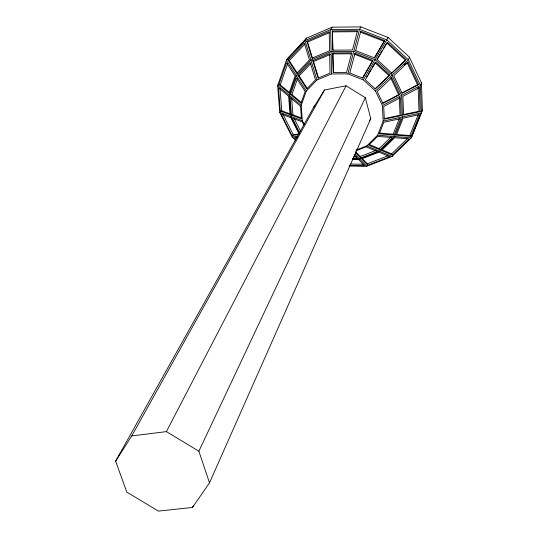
<?xml version="1.0" encoding="UTF-8"?>
<svg xmlns="http://www.w3.org/2000/svg" width="538" height="538" viewBox="0 0 538 538"><rect width="100%" height="100%" fill="white"/><g stroke="black" fill="none" stroke-linecap="round" stroke-linejoin="round"><path stroke-width="0.81" d="M304.172 124.365L302.316 120.66L301.219 105.327L306.337 91.03L316.969 79.98L331.563 73.928L347.864 73.888L359.532 29.301L360.863 26.9L388.106 37.465L409.425 57.183L421.436 82.798L422.384 110.149L411.341 137.849L392.094 156.471L366.708 166.235L349.068 166.027M349.774 73.141L354.959 53.43L372.881 60.397L362.605 78.144M355.638 50.686L360.742 31.291L384.609 40.552L374.502 58.017M360.742 31.291L360.473 32.172L384.314 41.426M354.959 53.43L354.697 54.298L372.592 61.251M278.872 84.748L286.519 62.717L295.106 75.986L289.034 93.235L278.872 84.748L280.271 84.883L289.807 92.839M280.271 84.883L287.648 63.659M290.52 94.473L296.357 77.916L305.16 91.527L300.984 103.215L290.52 94.473L291.932 94.614L301.791 102.832M291.932 94.614L297.494 78.851M421.436 82.798L420.434 85.481L421.389 112.946L383.143 121.043L377.609 135.22L366.748 145.906L356.075 150.075M392.653 154.984L392.094 156.471L366.748 145.906M379.021 133.068L393.144 134.191L399.317 118.609M394.213 135.031L400.709 118.663L383.802 122.254L379.27 133.848L394.213 135.031L393.144 134.191M396.076 134.426L409.808 135.522L418.234 114.594M410.877 136.349L419.633 114.641L403.117 118.152L396.338 135.199L410.877 136.349L409.808 135.522M422.384 110.149L411.341 137.849L377.609 135.22M409.425 57.183L408.349 59.745L375.463 91.043L382.417 105.522L383.143 121.043M314.649 105.488L115.616 461.18L126.827 492.122L158.414 511.1L192.49 507.448L209.504 482.835L370.769 118.669L365.342 97.734L346.095 85.777L324.522 89.974L313.425 107.667M192.49 507.448L193.176 505.915M209.504 482.835L198.872 451.227L365.342 97.734M388.106 37.465L363.311 79.906L375.463 91.043M115.616 461.18L131.743 435.935L166.397 431.61L346.095 85.777M131.743 435.935L324.522 89.974M366.674 76.826L367.508 75.414M368.335 74.009L371.24 69.079M372.074 67.674L374.979 62.744L389.028 75.67L389.774 75.105L375.706 62.159L365.322 79.779L375.262 88.891L389.774 75.105M376.889 59.503L379.868 54.452M380.722 53.006L382 50.841M383.278 48.676L386.257 43.625M372.881 60.397L362.471 78.01L349.828 73.081M384.609 40.552L374.367 57.882L355.692 50.626M360.863 26.9L332.148 27.182L330.668 29.577L331.563 73.928M278.509 84.271L277.655 85.582L279.753 112.449L292.147 136.968L295.806 140.263M369.404 120.768L370.769 118.669M332.148 27.182L306.573 38.124L304.972 40.558L286.411 60.31L277.655 85.582L301.219 105.327M306.573 38.124L288.099 57.795L286.411 60.31L306.337 91.03M288.079 60.128L304.266 42.919L309.444 59.967L296.694 73.383L288.079 60.128L289.242 60.686L297.413 73.235M289.242 60.686L304.871 44.089M297.951 75.313L310.197 62.448L315.483 79.859L306.788 88.904L297.951 75.313L299.121 75.865L307.521 88.777M299.121 75.865L310.809 63.598M369.384 144.534L379.129 148.629L391.113 136.914M379.922 149.86L392.525 137.56L377.575 136.41L368.685 145.152L379.922 149.86L379.129 148.629M381.449 149.598L391.624 153.875L407.192 138.791M392.417 155.085L409.196 138.844L394.643 137.721L381.516 150.526L392.417 155.085L391.624 153.875M391.725 77.734L377.232 91.541L382.921 103.383L399.714 94.553L391.725 77.734L390.675 77.889M408.033 62.193L393.789 75.764L402.108 93.289L418.564 84.627L408.033 62.193L406.977 62.361L417.508 84.775L418.564 84.627M375.134 88.871L389.028 75.67M391.099 73.699L406.109 59.577L387.414 42.307L377.192 59.644L391.846 73.134L406.109 59.577M404.011 65.185L405.793 63.491M299.35 134.52L290.863 117.667L281.152 114.117L291.959 135.502L293.264 134.702L299.027 133.935M382.417 105.522L420.434 85.481L408.349 59.745L386.916 39.926L359.532 29.301L330.668 29.577L304.972 40.558L316.969 79.98M419.31 87.687L402.875 96.369L403.628 115.119L420.158 111.635L419.31 87.687L418.14 87.351M382.612 103.128L398.658 94.688L399.714 94.553M401.772 93.054L417.508 84.775M306.808 41.15L329.209 31.581L329.586 50.787L312.013 58.198L306.808 41.15L307.575 42.004L312.544 58.265M307.575 42.004L329.189 32.778M312.766 60.673L329.639 53.578L330.023 73.134L318.086 78.091L312.766 60.673L313.54 61.52L318.617 78.131M313.54 61.52L330.393 54.432M356.438 150.593L366.069 146.834L377.333 151.514L360.621 157.99L355.383 152.644M355.578 151.743L360.238 156.511L376.183 150.317M362.269 158.589L367.34 163.774L387.932 155.832M367.716 165.233L389.848 156.713L378.934 152.18L361.529 158.918L367.716 165.233L367.34 163.774M291.441 115.193L301.468 118.817L300.574 106.275L290.123 97.506L291.441 115.193L292.907 114.85L301.408 117.909M280.318 111.171L290.022 114.675L288.644 96.255L278.496 87.741L280.318 111.171L281.764 110.835L289.989 113.794M383.944 118.656L400.057 115.267L401.22 115.623L400.48 97.634L383.715 106.484L384.3 119.187L401.22 115.623M403.251 114.594L418.994 111.279L420.158 111.635M291.959 135.502L298.529 134.628M292.147 136.968L297.527 136.269M297.158 137.56L293.862 137.977L295.739 139.665M332.349 30.935L357.508 30.7L352.437 50.021L332.746 50.142L332.349 30.935L332.988 50.263M332.605 31.903L357.743 31.675M332.807 52.939L351.704 52.825L346.546 72.469L333.21 72.502L332.807 52.939L333.459 72.63M333.069 53.887L351.946 53.787M353.466 156.935L356.795 156.968M352.531 158.495L357.528 158.542L354.011 154.984M352.296 158.945L359.606 159.026L379.62 151.272L394.704 136.551L402.491 116.948L401.61 95.401L392.047 75.259L375.208 59.758L353.742 51.413L331.112 51.547L310.91 60.061L296.25 75.475L289.262 95.307L290.85 116.484L299.478 133.639M352.639 159.403L358.442 159.47L364.67 165.771L349.66 165.596M350.594 164.063L363.096 164.211M279.753 112.449L302.316 120.66M347.864 73.888L363.311 79.906M166.397 431.61L198.872 451.227M295.496 137.358L296.741 138.481M386.681 42.899L405.349 60.155M355.087 154.433L366.708 166.235M282.84 114.063L293.264 134.702M294.353 118.844L300.648 131.359M299.693 132.906L292.282 118.185L302.309 121.85L303.755 124.729M391.025 78.622L398.658 94.688M360.238 156.511L360.621 157.99M280.016 88.245L281.764 110.835M291.657 97.97L292.907 114.85M399.31 97.284L400.057 115.267M418.167 88.178L418.994 111.279"/></g></svg>
